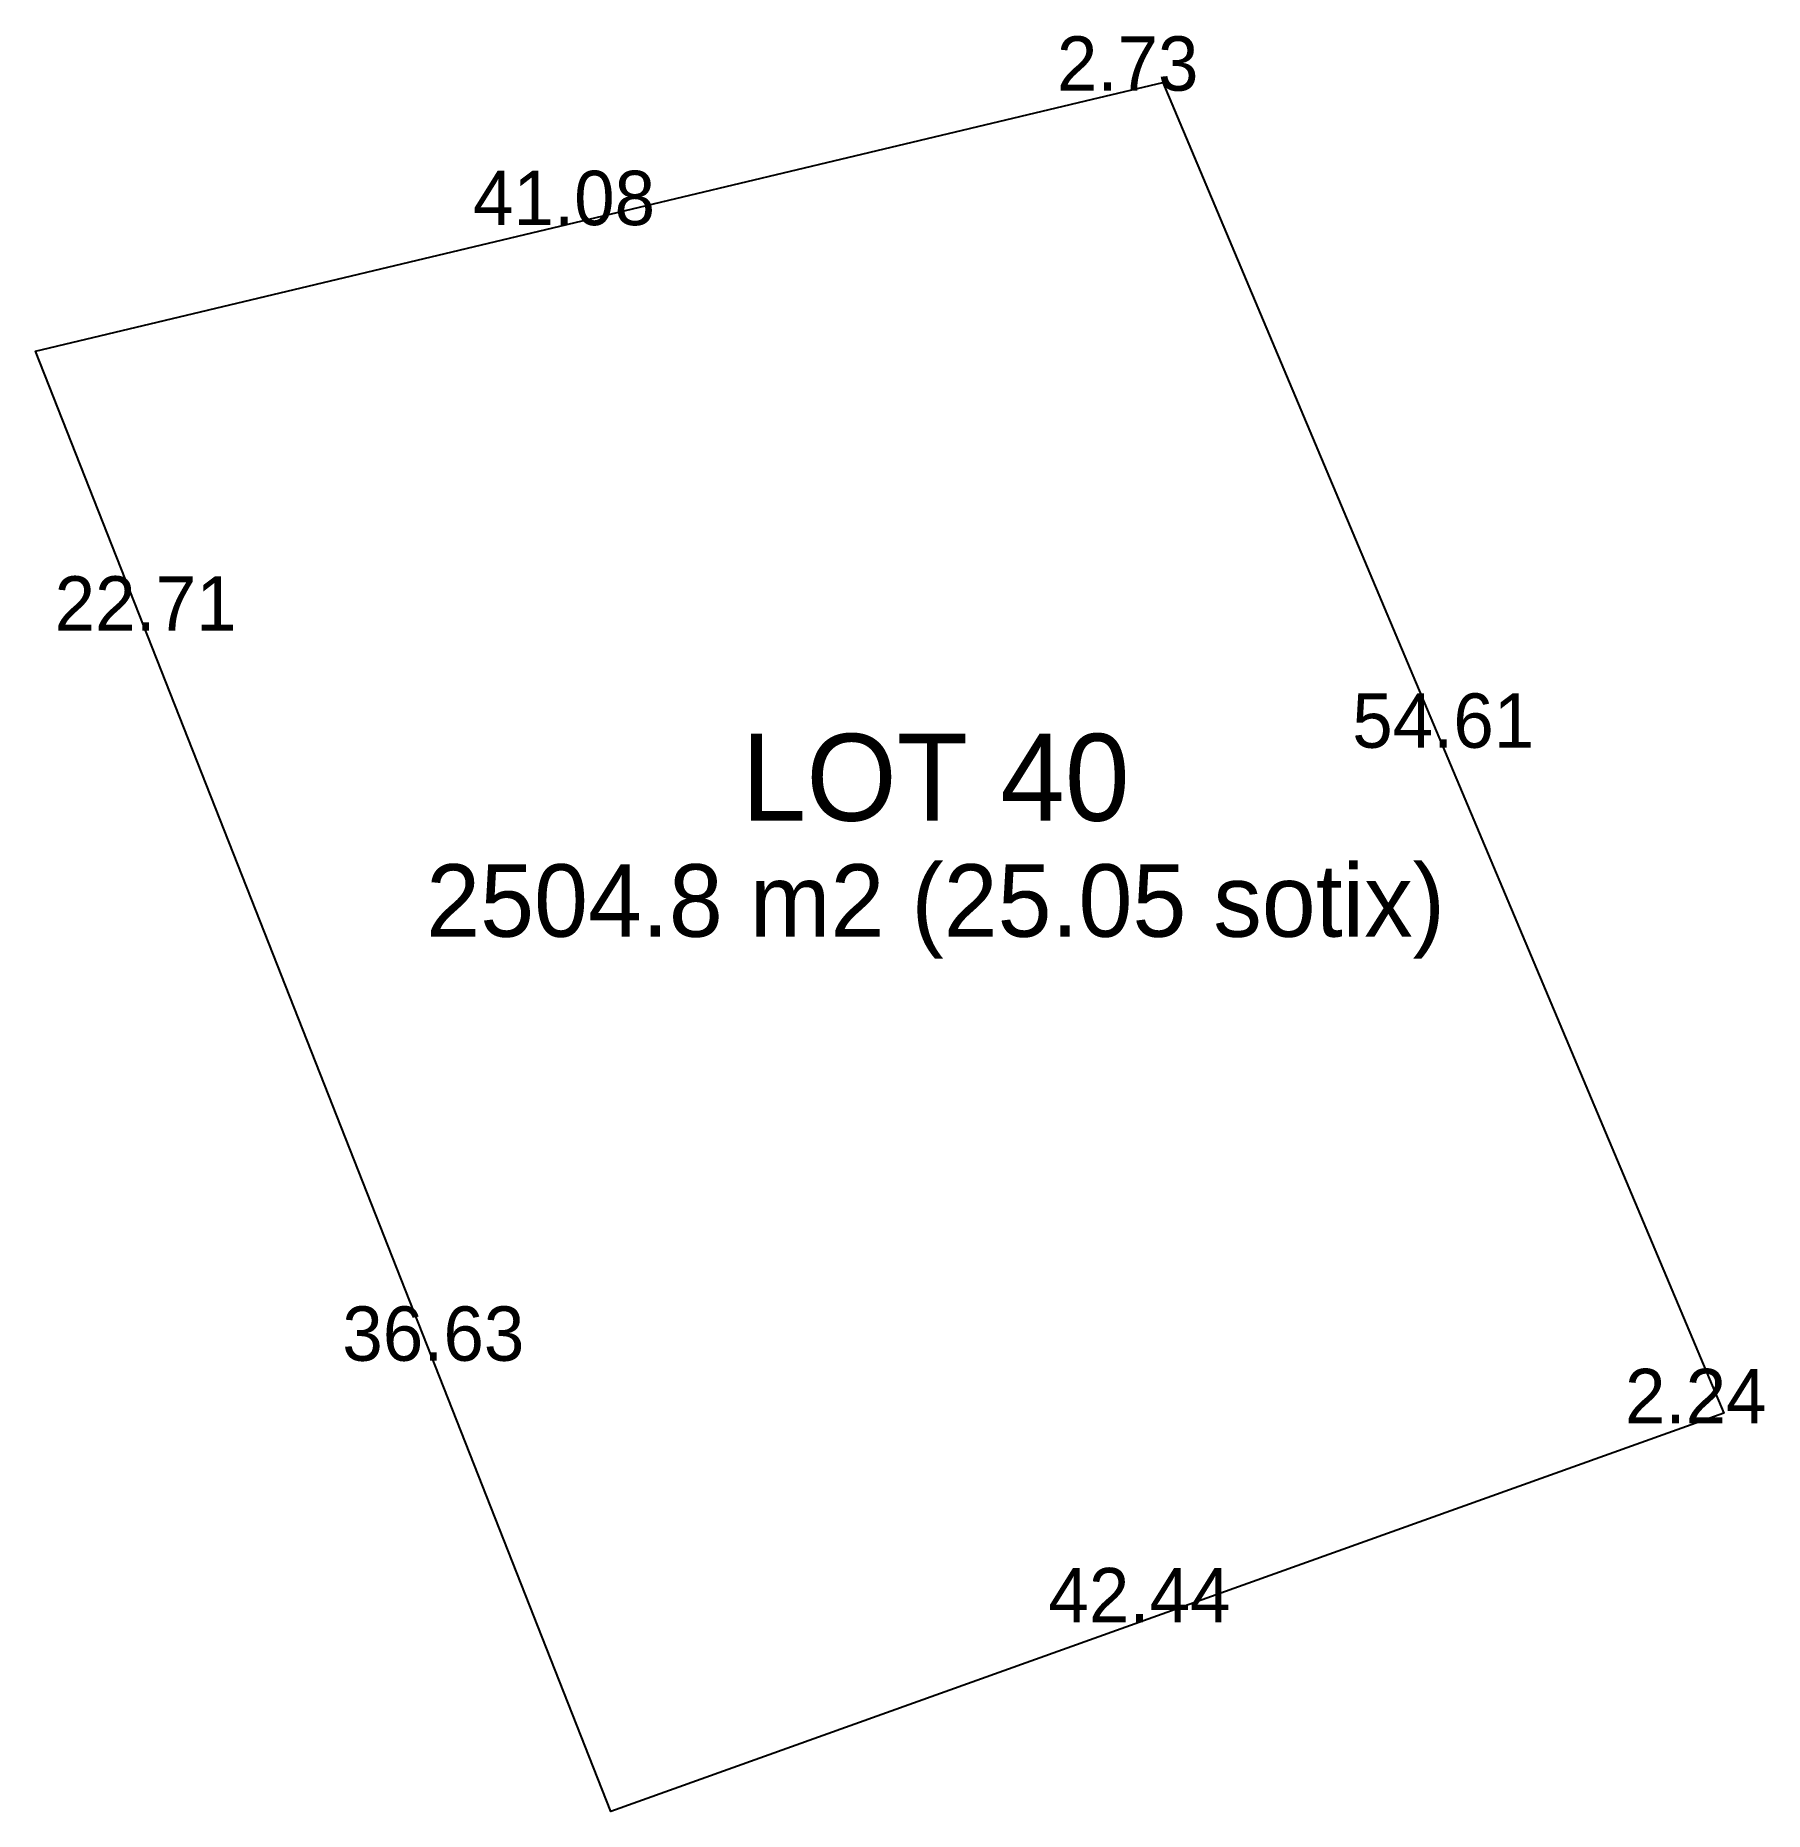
# Model space of a CAD drawing. Header units: metres. Extents: x -34 to 31.3, y -35.5 to 31.6.
import ezdxf
from ezdxf.enums import TextEntityAlignment as Align

# ---------------------------------------------------------------- set-up
doc = ezdxf.new("R2010")
doc.units = ezdxf.units.M

msp = doc.modelspace()

# ---------------------------------------------------------------- linework, layer by layer
at = {"layer": 'LOTS'}
msp.add_lwpolyline([(5.9337, 29.2076), (8.5861, 29.8406), (29.7891, -20.4833), (27.6808, -21.2381), (-12.2721, -35.542), (-25.6971, -1.458), (-34.0205, 19.6734)], close=True, dxfattribs=at)

# ---------------------------------------------------------------- texts
at = {"layer": 'DIMS'}
for s, p in [('2.73', (7.2599, 29.5241)), ('41.08', (-14.0434, 24.4405)), ('22.71', (-29.8588, 9.1077)), ('54.61', (19.1876, 4.6786)), ('36.63', (-18.9846, -18.5)), ('2.24', (28.735, -20.8607)), ('42.44', (7.7044, -28.3901))]:
    msp.add_text(s, height=2.056, dxfattribs=at).set_placement(p, align=Align.CENTER)
at = {"layer": 'LABELS'}
for s, height, p in [('LOT 40', 3.289, (0, 1.9185)), ('2504.8 m2 (25.05 sotix)', 2.741, (0, -2.4667))]:
    msp.add_text(s, height=height, dxfattribs=at).set_placement(p, align=Align.CENTER)

doc.saveas('drawing.dxf')
